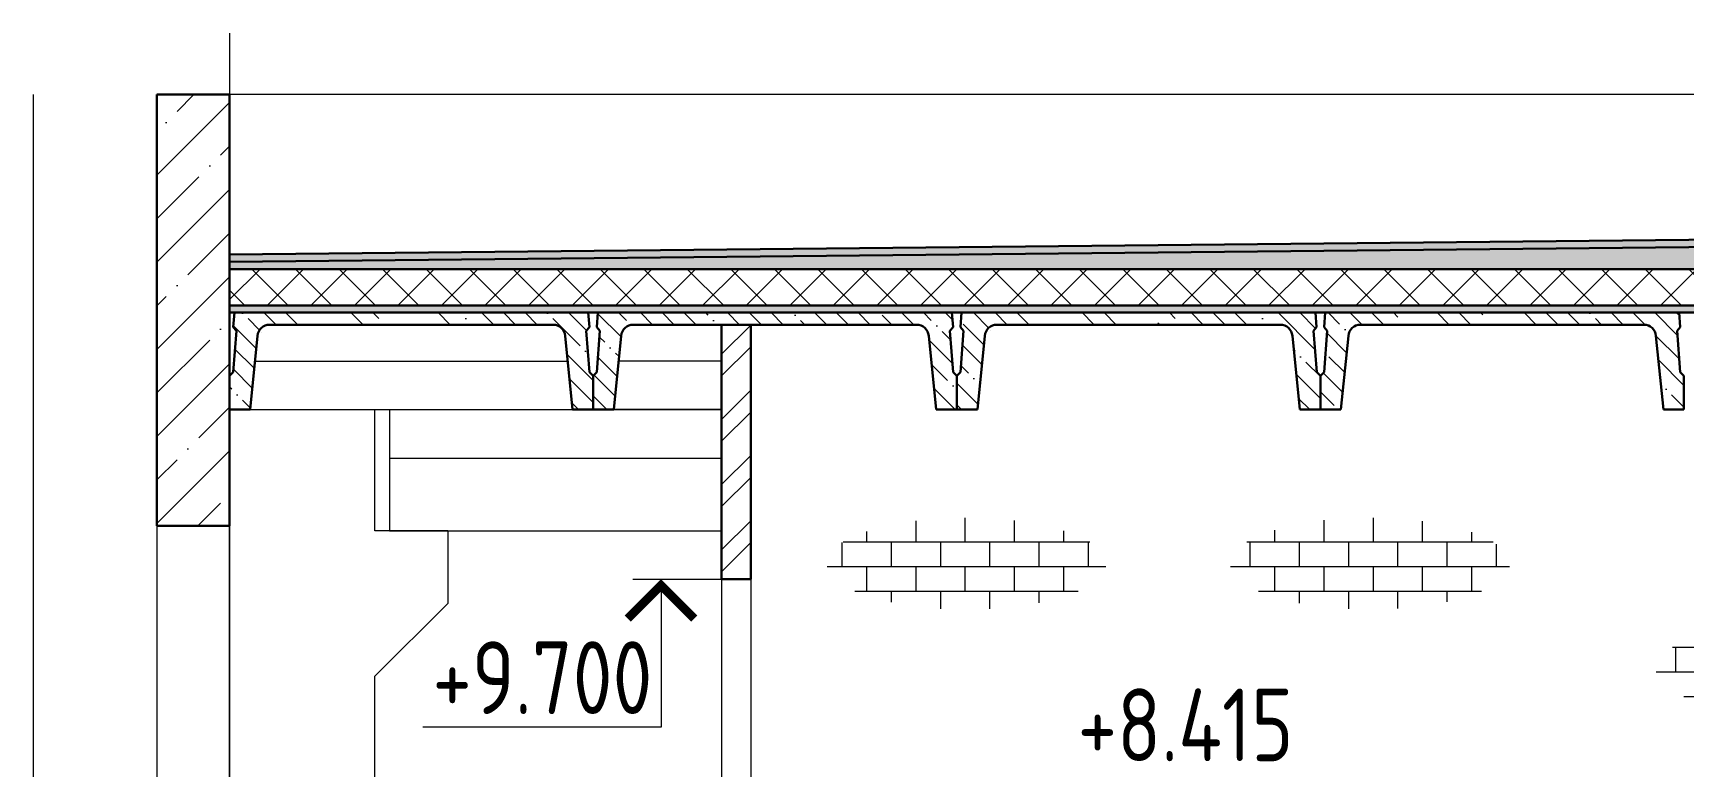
# Model space of a CAD drawing. Extents: x -965262 to 1142518, y -357520 to 71675.
# Drawn here: x 901600 to 908410, y -219289 to -216261 of the extents above; entities that cross this region are included whole.
import ezdxf

# ---------------------------------------------------------------- set-up
doc = ezdxf.new("R2010")
doc.units = 0
doc.header["$LTSCALE"] = 10
doc.linetypes.add('DOTE', pattern=[2.42, 2, -0.2, 0.02, -0.2])
doc.layers.get('0').update_dxf_attribs({"linetype": 'CONTINUOUS', "lineweight": 30})
doc.layers.add('DOTE', color=7, linetype='DOTE', lineweight=9)
doc.styles.add('GOST 2.304', font='isocpeur.ttf', dxfattribs={"width": 0.75, "height": 250})

msp = doc.modelspace()

# ---------------------------------------------------------------- hatches: boundary and pattern name
at = {"lineweight": 15}
h = msp.add_hatch(dxfattribs=at)
h.set_pattern_fill('ANSI35', scale=40)
h.set_pattern_definition([(45, (902283.27, -220625.79), (-179.605, 179.605), []), (45, (902462.88, -220625.79), (-179.605, 179.605), [317.5, -63.5, 0, -63.5])])
h.paths.add_polyline_path([(902410.2, -219814.5), (902110.2, -219814.5), (902110.2, -221314.5), (902410.2, -221314.5)])
h.paths.add_polyline_path([(902410.2, -218294.5), (902110.2, -218294.5), (902110.2, -219814.5), (902410.2, -219814.5)])
h.paths.add_polyline_path([(902110.2, -218294.5), (902410.2, -218294.5), (902410.2, -221314.5), (902110.2, -221314.5)])
h.paths.add_polyline_path([(902410.2, -216514.5), (902110.2, -216514.5, -0.333333)])
h.paths.add_polyline_path([(902410.2, -216514.5), (902110.2, -216514.5, -0.333333)])
h.paths.add_polyline_path([(902410.2, -218294.5), (902110.2, -218294.5), (902110.2, -216514.5), (902410.2, -216514.5)])
h.paths.add_polyline_path([(902410.2, -223114.5), (902110.2, -223114.5), (902110.2, -221314.5), (902410.2, -221314.5)])
h = msp.add_hatch(dxfattribs=at)
h.set_pattern_fill('ANSI35', scale=20)
h.set_pattern_definition([(45, (888723.55, -391282.3), (-89.80256, 89.80256), []), (45, (888813.36, -391282.3), (-89.80256, 89.80256), [158.75, -31.75, 0, -31.75])])
h.paths.add_polyline_path([(920410.2, -217114.5), (926410.2, -217174.5), (926410.2, -217204.5), (920410.2, -217144.5)])
h.paths.add_polyline_path([(914410.2, -217084.5), (914410.2, -217054.5), (920410.2, -217114.5), (920410.2, -217144.5)])
h.paths.add_polyline_path([(914410.2, -217054.5), (914410.2, -217084.5), (908410.2, -217144.5), (908410.2, -217114.5)])
h.paths.add_polyline_path([(908410.2, -217114.5), (908410.2, -217144.5), (902410.2, -217204.5), (902410.2, -217174.5)])
h = msp.add_hatch(dxfattribs=at)
h.set_pattern_fill('GRAVEL', scale=5)
h.set_pattern_definition([(228.0127875, (888814.994, -391155.294), (-1016.0000001, -1142.99999993), [17.08607, -1691.52418]), (184.969741, (888803.564, -391167.9944), (1523.9999994, 127.00000723), [29.32024, -2902.702445]), (132.510447, (888774.354, -391170.5344), (1270.00000054, -1396.9999995), [20.67408, -2046.73614]), (267.273689, (888724.824, -391202.2844), (127.00000027, 2539.99999999), [26.70023, -2643.32187]), (292.833654, (888723.554, -391228.9544), (-635.00000005, 1523.99999998), [26.181685, -2591.99039]), (357.273689, (888733.714, -391253.0844), (-2539.99999999, 127.00000027), [26.70023, -2643.32187]), (37.6942405, (888760.384, -391254.3544), (-1650.99999993, -1270.0000001), [35.30968, -3495.65577]), (72.2553284, (888788.324, -391232.7644), (889.00000024, 2793.99999992), [33.33598, -3300.26283]), (121.4295656, (888798.484, -391201.0144), (-1016.00000014, 1650.99999991), [26.79065, -2652.277285]), (175.236358, (888784.514, -391178.154), (1397, -127.0000002), [30.58566, -1498.69685]), (222.3974378, (888754.034, -391175.6144), (-1523.99999995, -1397.00000005), [39.5539, -3915.83863]), (138.814075, (888850.554, -391203.554), (-888.99999995, 762.0000001), [13.50023, -1336.52829]), (171.4692344, (888840.394, -391194.6644), (1651.00000004, -253.99999971), [25.6841, -2542.73195]), (225, (888814.99, -391190.85), (-2e-14, -127), [17.96047, -161.644655]), (203.19859, (888806.104, -391175.614), (635, 254), [9.67207, -957.53112]), (291.80141, (888797.214, -391179.424), (-127, 381), [13.67828, -670.23765]), (30.963757, (888802.294, -391192.124), (381, 254), [22.21598, -718.31491]), (161.56505, (888821.344, -391180.694), (254, -127), [16.06436, -385.54491]), (16.3895403, (888723.554, -391179.4244), (1270, 381), [22.5044, -2227.94133]), (70.346176, (888745.144, -391173.0744), (-508.00000005, -1397), [18.87995, -1869.11078]), (293.19859, (888821.344, -391155.294), (-254, 635), [19.344005, -947.85918]), (343.6104597, (888828.964, -391173.0744), (-1270.00000003, 380.9999999), [22.5044, -2227.94133]), (339.443955, (888723.554, -391258.164), (-635, 254), [21.70176, -1063.38672]), (294.7751406, (888743.874, -391265.784), (-635.00000076, 1396.99999966), [18.18361, -1800.17967]), (66.80141, (888822.614, -391282.294), (254, 635), [19.344005, -947.85918]), (17.3540246, (888830.234, -391264.5144), (-1650.99999997, -508.0000001), [21.28914, -2107.6188]), (69.443955, (888760.384, -391282.294), (-254, -635), [10.85088, -1074.2376]), (101.309932, (888814.994, -391282.294), (-127, 508), [6.47573, -641.09975]), (165.963757, (888813.724, -391275.944), (381, -127), [26.181685, -497.45273]), (186.009006, (888788.324, -391269.5944), (1270, 127.00000007), [24.26335, -2402.06824]), (303.690068, (888802.294, -391203.554), (-127, 254), [18.31619, -439.58882]), (353.1572266, (888812.454, -391218.7944), (2159.00000001, -253.99999989), [31.97784, -3165.80045]), (60.945396, (888844.204, -391222.604), (-508, -889), [13.07541, -1294.46962]), (90, (888850.55, -391211.17), (-127, 127), [7.62, -119.38]), (120.256437, (888785.784, -391265.784), (507.99999994, -889.00000004), [17.64335, -1746.69704]), (48.0127875, (888776.894, -391250.544), (1016.0000001, 1142.99999993), [34.17214, -1674.43811]), (0, (888799.75, -391225.14), (127, 127), [33.02, -93.98]), (325.3048465, (888832.774, -391225.1444), (1270.00000048, -888.9999993), [20.08048, -1987.96584]), (254.054604, (888849.284, -391236.574), (-127, -508), [18.49145, -906.0825]), (207.6459754, (888844.204, -391254.3544), (-2413.00000009, -1269.99999983), [30.107255, -2980.62322]), (175.4260787, (888817.534, -391268.3244), (-1651, 127), [31.85147, -3153.29232])])
h.paths.add_polyline_path([(926410.2, -217234.5), (926410.2, -217204.5), (914410.2, -217084.5), (902410.2, -217204.5), (902410.2, -217234.5)])
h = msp.add_hatch(dxfattribs=at)
h.set_pattern_fill('ANSI37', scale=40)
h.set_pattern_definition([(45, (511878.28, -238983.61), (-89.80256, 89.80256), []), (135, (511878.28, -238983.61), (-89.80256, -89.80256), [])])
h.paths.add_polyline_path([(902410.2, -217234.5), (926410.2, -217234.5), (926410.2, -217384.5), (902410.2, -217384.5)])
h = msp.add_hatch(dxfattribs=at)
h.set_pattern_fill('ANSI35', scale=20, angle=90)
h.set_pattern_definition([(135, (908694.72, -217395.2), (-89.8026, -89.8026), []), (135, (908694.72, -217305.4), (-89.8026, -89.8026), [158.75, -31.75, 0, -31.75])])
h.paths.add_polyline_path([(914410.2, -217384.5), (920410.2, -217384.5), (920410.2, -217414.5), (914410.2, -217414.5)])
h.paths.add_polyline_path([(908410.2, -217384.5), (914410.2, -217384.5), (914410.2, -217414.5), (908410.2, -217414.5)])
h.paths.add_polyline_path([(902410.2, -217384.5), (908410.2, -217384.5), (908410.2, -217414.5), (902410.2, -217414.5)])
h.paths.add_polyline_path([(920410.2, -217384.5), (926410.2, -217384.5), (926410.2, -217414.5), (920410.2, -217414.5)])
h = msp.add_hatch(dxfattribs=at)
h.set_pattern_fill('ANSI35', color=256, scale=20, angle=90, style=0)
h.set_pattern_definition([(135, (836189.89, -215530.79), (-89.80256, -89.80256), []), (135, (836189.89, -215440.98), (-89.80256, -89.80256), [158.75, -31.75, 0, -31.75])])
edge = h.paths.add_edge_path()
edge.add_ellipse((903744.9, -217514.5), major_axis=(-35.4, 35.4), ratio=1, start_angle=230.71059, end_angle=315, ccw=False)
edge.add_line((903794.7, -217509.5), (903825.2, -217814.5))
edge.add_line((903825.2, -217814.5), (903910.2, -217814.5))
edge.add_line((903910.2, -217814.5), (903910.2, -217674.5))
edge.add_line((903910.2, -217674.5), (903895, -217659.5))
edge.add_line((903895, -217659.5), (903881.9, -217489.5))
edge.add_line((903881.9, -217489.5), (903894.8, -217474.5))
edge.add_line((903894.8, -217474.5), (903890.2, -217414.5))
edge.add_line((903890.2, -217414.5), (902430.2, -217414.5))
edge.add_line((902430.2, -217414.5), (902425.6, -217474.5))
edge.add_line((902425.6, -217474.5), (902438.4, -217489.5))
edge.add_line((902438.4, -217489.5), (902425.3, -217659.5))
edge.add_line((902425.3, -217659.5), (902410.2, -217674.5))
edge.add_line((902410.2, -217674.5), (902410.2, -217814.5))
edge.add_line((902410.2, -217814.5), (902495.2, -217814.5))
edge.add_line((902495.2, -217814.5), (902525.7, -217509.5))
edge.add_ellipse((902575.4, -217514.5), major_axis=(35.4, 35.4), ratio=1, start_angle=45, end_angle=129.28941, ccw=False)
edge.add_line((902575.4, -217464.5), (903744.9, -217464.5))
h.paths.add_polyline_path([(903080.2, -217464.5), (903240.2, -217464.5), (903240.2, -217414.5), (903080.2, -217414.5)], flags=17)
h.paths.add_polyline_path([(902730.2, -217464.5), (902890.2, -217464.5), (902890.2, -217414.5), (902730.2, -217414.5)], flags=17)
at = {"lineweight": 0}
h = msp.add_hatch(dxfattribs=at)
h.set_pattern_fill('ANSI35', scale=20, angle=90, style=0)
h.set_pattern_definition([(135, (906629.51, -391282.3), (-89.80256, -89.80256), []), (135, (906629.51, -391192.49), (-89.80256, -89.80256), [158.75, -31.75, 0, -31.75])])
edge = h.paths.add_edge_path()
edge.add_ellipse((905244.9, -217514.5), major_axis=(-35.4, 35.4), ratio=1, start_angle=230.71059, end_angle=315, ccw=False)
edge.add_line((905294.7, -217509.5), (905325.2, -217814.5))
edge.add_line((905325.2, -217814.5), (905410.2, -217814.5))
edge.add_line((905410.2, -217814.5), (905410.2, -217674.5))
edge.add_line((905410.2, -217674.5), (905395, -217659.5))
edge.add_line((905395, -217659.5), (905381.9, -217489.5))
edge.add_line((905381.9, -217489.5), (905394.8, -217474.5))
edge.add_line((905394.8, -217474.5), (905390.2, -217414.5))
edge.add_line((905390.2, -217414.5), (903930.2, -217414.5))
edge.add_line((903930.2, -217414.5), (903925.6, -217474.5))
edge.add_line((903925.6, -217474.5), (903938.4, -217489.5))
edge.add_line((903938.4, -217489.5), (903925.3, -217659.5))
edge.add_line((903925.3, -217659.5), (903910.2, -217674.5))
edge.add_line((903910.2, -217674.5), (903910.2, -217814.5))
edge.add_line((903910.2, -217814.5), (903995.2, -217814.5))
edge.add_line((903995.2, -217814.5), (904025.7, -217509.5))
edge.add_ellipse((904075.4, -217514.5), major_axis=(35.4, 35.4), ratio=1, start_angle=45, end_angle=129.28941, ccw=False)
edge.add_line((904075.4, -217464.5), (905244.9, -217464.5))
at = {"lineweight": 15}
h = msp.add_hatch(dxfattribs=at)
h.set_pattern_fill('ANSI35', color=256, scale=20, angle=90, style=0)
h.set_pattern_definition([(135, (833189.89, -215530.79), (-89.80256, -89.80256), []), (135, (833189.89, -215440.98), (-89.80256, -89.80256), [158.75, -31.75, 0, -31.75])])
edge = h.paths.add_edge_path()
edge.add_ellipse((906744.9, -217514.5), major_axis=(-35.4, 35.4), ratio=1, start_angle=230.71059, end_angle=315, ccw=False)
edge.add_line((906794.7, -217509.5), (906825.2, -217814.5))
edge.add_line((906825.2, -217814.5), (906910.2, -217814.5))
edge.add_line((906910.2, -217814.5), (906910.2, -217674.5))
edge.add_line((906910.2, -217674.5), (906895, -217659.5))
edge.add_line((906895, -217659.5), (906881.9, -217489.5))
edge.add_line((906881.9, -217489.5), (906894.8, -217474.5))
edge.add_line((906894.8, -217474.5), (906890.2, -217414.5))
edge.add_line((906890.2, -217414.5), (905430.2, -217414.5))
edge.add_line((905430.2, -217414.5), (905425.6, -217474.5))
edge.add_line((905425.6, -217474.5), (905438.4, -217489.5))
edge.add_line((905438.4, -217489.5), (905425.3, -217659.5))
edge.add_line((905425.3, -217659.5), (905410.2, -217674.5))
edge.add_line((905410.2, -217674.5), (905410.2, -217814.5))
edge.add_line((905410.2, -217814.5), (905495.2, -217814.5))
edge.add_line((905495.2, -217814.5), (905525.7, -217509.5))
edge.add_ellipse((905575.4, -217514.5), major_axis=(35.4, 35.4), ratio=1, start_angle=45, end_angle=129.28941, ccw=False)
edge.add_line((905575.4, -217464.5), (906744.9, -217464.5))
h.paths.add_polyline_path([(906080.2, -217464.5), (906240.2, -217464.5), (906240.2, -217414.5), (906080.2, -217414.5)], flags=17)
h.paths.add_polyline_path([(905730.2, -217464.5), (905890.2, -217464.5), (905890.2, -217414.5), (905730.2, -217414.5)], flags=17)
h = msp.add_hatch(dxfattribs=at)
h.set_pattern_fill('ANSI35', color=256, scale=20, angle=90, style=0)
h.set_pattern_definition([(135, (831689.89, -215530.79), (-89.80256, -89.80256), []), (135, (831689.89, -215440.98), (-89.80256, -89.80256), [158.75, -31.75, 0, -31.75])])
edge = h.paths.add_edge_path()
edge.add_ellipse((908244.9, -217514.5), major_axis=(-35.4, 35.4), ratio=1, start_angle=230.71059, end_angle=315, ccw=False)
edge.add_line((908294.7, -217509.5), (908325.2, -217814.5))
edge.add_line((908325.2, -217814.5), (908410.2, -217814.5))
edge.add_line((908410.2, -217814.5), (908410.2, -217674.5))
edge.add_line((908410.2, -217674.5), (908395, -217659.5))
edge.add_line((908395, -217659.5), (908381.9, -217489.5))
edge.add_line((908381.9, -217489.5), (908394.8, -217474.5))
edge.add_line((908394.8, -217474.5), (908390.2, -217414.5))
edge.add_line((908390.2, -217414.5), (906930.2, -217414.5))
edge.add_line((906930.2, -217414.5), (906925.6, -217474.5))
edge.add_line((906925.6, -217474.5), (906938.4, -217489.5))
edge.add_line((906938.4, -217489.5), (906925.3, -217659.5))
edge.add_line((906925.3, -217659.5), (906910.2, -217674.5))
edge.add_line((906910.2, -217674.5), (906910.2, -217814.5))
edge.add_line((906910.2, -217814.5), (906995.2, -217814.5))
edge.add_line((906995.2, -217814.5), (907025.7, -217509.5))
edge.add_ellipse((907075.4, -217514.5), major_axis=(35.4, 35.4), ratio=1, start_angle=45, end_angle=129.28941, ccw=False)
edge.add_line((907075.4, -217464.5), (908244.9, -217464.5))
h.paths.add_polyline_path([(907580.2, -217464.5), (907740.2, -217464.5), (907740.2, -217414.5), (907580.2, -217414.5)], flags=17)
h.paths.add_polyline_path([(907230.2, -217464.5), (907390.2, -217464.5), (907390.2, -217414.5), (907230.2, -217414.5)], flags=17)
h = msp.add_hatch(dxfattribs=at)
h.set_pattern_fill('ANSI32', color=1, scale=20)
h.set_pattern_definition([(45, (924440.94, -220753.77), (-134.7038, 134.7038), []), (45, (924530.74, -220753.77), (-134.7038, 134.7038), [])])
h.paths.add_polyline_path([(904310.2, -220714.5), (904440.2, -220714.5), (904440.2, -220854.5), (904310.2, -220854.5)])
h.paths.add_polyline_path([(904440.2, -219814.5), (904560.2, -219814.5), (904560.2, -220714.5), (904440.2, -220714.5)], flags=17)
h.paths.add_polyline_path([(904440.2, -217464.5), (904560.2, -217464.5), (904560.2, -218514.5), (904440.2, -218514.5)])
h.paths.add_polyline_path([(904440.2, -219814.5), (904560.2, -219814.5), (904560.2, -220854.5), (904440.2, -220854.5)])
h = msp.add_hatch(dxfattribs=at)
h.set_pattern_fill('AR-B816', color=1, scale=0.5)
h.set_pattern_definition([(0, (918348.6, -392807.92), (0, 101.6), []), (90, (918348.6, -392807.92), (-101.6, 101.6), [101.6, -101.6])])
edge = h.paths.add_edge_path()
edge.add_ellipse((905450.3, -218450), major_axis=(-576.4, 0), ratio=0.328422, start_angle=0, end_angle=360, ccw=False)
h = msp.add_hatch(dxfattribs=at)
h.set_pattern_fill('AR-B816', color=1, scale=0.5)
h.set_pattern_definition([(0, (915967.86, -392807.92), (0, 101.6), []), (90, (915967.86, -392807.92), (-101.6, 101.6), [101.6, -101.6])])
edge = h.paths.add_edge_path()
edge.add_ellipse((907114.9, -218450), major_axis=(-576.4, 0), ratio=0.328422, start_angle=0, end_angle=360, ccw=False)
h = msp.add_hatch(dxfattribs=at)
h.set_pattern_fill('AR-B816', color=1, scale=0.5)
h.set_pattern_definition([(0, (917723.52, -393242.74), (0, 101.6), []), (90, (917723.52, -393242.74), (-101.6, 101.6), [101.6, -101.6])])
edge = h.paths.add_edge_path()
edge.add_ellipse((908870.6, -218884.8), major_axis=(-576.4, 0), ratio=0.328422, start_angle=0, end_angle=360, ccw=False)

# ---------------------------------------------------------------- linework, layer by layer
at = {"color": 7}
for p, q in [((902410.2, -216514.5, 9801.8), (902110.2, -216514.5, 9801.8)), ((902110.2, -218294.5, 9801.8), (902110.2, -216514.5, 9801.8)), ((902410.2, -218294.5, 9801.8), (902410.2, -216514.5, 9801.8)), ((902410.2, -217174.5, 9801.8), (914410.2, -217054.5, 9801.8)), ((902410.2, -217204.5, 9801.8), (914410.2, -217084.5, 9801.8)), ((926410.2, -217234.5, 9801.8), (902410.2, -217234.5, 9801.8)), ((926410.2, -217384.5, 9801.8), (902410.2, -217384.5, 9801.8)), ((926410.2, -217414.5, 9801.8), (902410.2, -217414.5, 9801.8)), ((903930.2, -217414.5, 9801.8), (903925.6, -217474.5, 9801.8)), ((903930.2, -217414.5, 9801.8), (905390.2, -217414.5, 9801.8)), ((905390.2, -217414.5, 9801.8), (905394.8, -217474.5, 9801.8)), ((903938.4, -217489.5, 9801.8), (903925.3, -217659.5, 9801.8)), ((903938.4, -217489.5, 9801.8), (903925.6, -217474.5, 9801.8)), ((904025.7, -217509.5, 9801.8), (903995.2, -217814.5, 9801.8)), ((904075.4, -217464.5, 9801.8), (905244.9, -217464.5, 9801.8)), ((905294.7, -217509.5, 9801.8), (905325.2, -217814.5, 9801.8)), ((905381.9, -217489.5, 9801.8), (905394.8, -217474.5, 9801.8)), ((905381.9, -217489.5, 9801.8), (905395, -217659.5, 9801.8)), ((903910.2, -217674.5, 9801.8), (903925.3, -217659.5, 9801.8)), ((905410.2, -217674.5, 9801.8), (905395, -217659.5, 9801.8)), ((903910.2, -217674.5, 9801.8), (903910.2, -217814.5, 9801.8)), ((903910.2, -217674.5, 9801.8), (903910.2, -217814.5, 9801.8)), ((905410.2, -217674.5, 9801.8), (905410.2, -217814.5, 9801.8)), ((903910.2, -217814.5, 9801.8), (903995.2, -217814.5, 9801.8)), ((905410.2, -217814.5, 9801.8), (905325.2, -217814.5, 9801.8)), ((902110.2, -218294.5, 9801.8), (902410.2, -218294.5, 9801.8))]:
    msp.add_line(p, q, dxfattribs=at)
at = {"lineweight": 15}
for p, q in [((919548.6, -216514.5, 9801.8), (902410.2, -216514.5, 9801.8)), ((902515.2, -217614.5, 9801.8), (903805.2, -217614.5, 9801.8)), ((904440.2, -217614.5, 9801.8), (904015.2, -217614.5, 9801.8)), ((902495.2, -217814.5, 9801.8), (903825.2, -217814.5, 9801.8)), ((904440.2, -217814.5, 9801.8), (903995.2, -217814.5, 9801.8)), ((902110.2, -218294.5, 9801.8), (902110.2, -219814.5, 9801.8)), ((902410.2, -218294.5, 9801.8), (902410.2, -219814.5, 9801.8))]:
    msp.add_line(p, q, dxfattribs=at)
for p, q in [((902430.2, -217414.5, 9801.8), (902425.6, -217474.5, 9801.8)), ((902430.2, -217414.5, 9801.8), (903890.2, -217414.5, 9801.8)), ((903890.2, -217414.5, 9801.8), (903894.8, -217474.5, 9801.8)), ((905430.2, -217414.5, 9801.8), (905425.6, -217474.5, 9801.8)), ((905430.2, -217414.5, 9801.8), (906890.2, -217414.5, 9801.8)), ((906890.2, -217414.5, 9801.8), (906894.8, -217474.5, 9801.8)), ((906930.2, -217414.5, 9801.8), (906925.6, -217474.5, 9801.8)), ((906930.2, -217414.5, 9801.8), (908390.2, -217414.5, 9801.8)), ((908390.2, -217414.5, 9801.8), (908394.8, -217474.5, 9801.8)), ((902438.4, -217489.5, 9801.8), (902425.3, -217659.5, 9801.8)), ((902438.4, -217489.5, 9801.8), (902425.6, -217474.5, 9801.8)), ((902525.7, -217509.5, 9801.8), (902495.2, -217814.5, 9801.8)), ((902575.4, -217464.5, 9801.8), (903744.9, -217464.5, 9801.8)), ((903794.7, -217509.5, 9801.8), (903825.2, -217814.5, 9801.8)), ((903881.9, -217489.5, 9801.8), (903894.8, -217474.5, 9801.8)), ((903881.9, -217489.5, 9801.8), (903895, -217659.5, 9801.8)), ((905438.4, -217489.5, 9801.8), (905425.3, -217659.5, 9801.8)), ((905438.4, -217489.5, 9801.8), (905425.6, -217474.5, 9801.8)), ((905525.7, -217509.5, 9801.8), (905495.2, -217814.5, 9801.8)), ((905575.4, -217464.5, 9801.8), (906744.9, -217464.5, 9801.8)), ((906794.7, -217509.5, 9801.8), (906825.2, -217814.5, 9801.8)), ((906881.9, -217489.5, 9801.8), (906894.8, -217474.5, 9801.8)), ((906881.9, -217489.5, 9801.8), (906895, -217659.5, 9801.8)), ((906938.4, -217489.5, 9801.8), (906925.3, -217659.5, 9801.8)), ((906938.4, -217489.5, 9801.8), (906925.6, -217474.5, 9801.8)), ((907025.7, -217509.5, 9801.8), (906995.2, -217814.5, 9801.8)), ((907075.4, -217464.5, 9801.8), (908244.9, -217464.5, 9801.8)), ((908294.7, -217509.5, 9801.8), (908325.2, -217814.5, 9801.8)), ((908381.9, -217489.5, 9801.8), (908394.8, -217474.5, 9801.8)), ((908381.9, -217489.5, 9801.8), (908395, -217659.5, 9801.8)), ((902410.2, -217674.5, 9801.8), (902425.3, -217659.5, 9801.8)), ((903910.2, -217674.5, 9801.8), (903895, -217659.5, 9801.8)), ((905410.2, -217674.5, 9801.8), (905425.3, -217659.5, 9801.8)), ((906910.2, -217674.5, 9801.8), (906895, -217659.5, 9801.8)), ((906910.2, -217674.5, 9801.8), (906925.3, -217659.5, 9801.8)), ((908410.2, -217674.5, 9801.8), (908395, -217659.5, 9801.8)), ((902410.2, -217674.5, 9801.8), (902410.2, -217814.5, 9801.8)), ((902410.2, -217674.5, 9801.8), (902410.2, -217814.5, 9801.8)), ((903910.2, -217674.5, 9801.8), (903910.2, -217814.5, 9801.8)), ((905410.2, -217674.5, 9801.8), (905410.2, -217814.5, 9801.8)), ((905410.2, -217674.5, 9801.8), (905410.2, -217814.5, 9801.8)), ((906910.2, -217674.5, 9801.8), (906910.2, -217814.5, 9801.8)), ((906910.2, -217674.5, 9801.8), (906910.2, -217814.5, 9801.8)), ((906910.2, -217674.5, 9801.8), (906910.2, -217814.5, 9801.8)), ((908410.2, -217674.5, 9801.8), (908410.2, -217814.5, 9801.8)), ((908410.2, -217674.5, 9801.8), (908410.2, -217814.5, 9801.8)), ((902410.2, -217814.5, 9801.8), (902495.2, -217814.5, 9801.8)), ((903910.2, -217814.5, 9801.8), (903825.2, -217814.5, 9801.8)), ((905410.2, -217814.5, 9801.8), (905495.2, -217814.5, 9801.8)), ((906910.2, -217814.5, 9801.8), (906825.2, -217814.5, 9801.8)), ((906910.2, -217814.5, 9801.8), (906995.2, -217814.5, 9801.8)), ((908410.2, -217814.5, 9801.8), (908325.2, -217814.5, 9801.8))]:
    msp.add_line(p, q)
at = {"color": 1}
for p, q in [((904440.2, -218514.5, 9801.8), (904440.2, -217464.5, 9801.8)), ((904440.2, -217464.5, 9801.8), (904560.2, -217464.5, 9801.8)), ((904560.2, -218514.5, 9801.8), (904560.2, -217464.5, 9801.8)), ((904440.2, -218514.5, 9801.8), (904560.2, -218514.5, 9801.8))]:
    msp.add_line(p, q, dxfattribs=at)
at = {"color": 7, "lineweight": 15}
for p, q in [((902410.2, -224011.7, 9801.8), (902410.2, -217814.5, 9801.8)), ((902410.2, -217820.9, 9801.8), (902416.6, -217814.5, 9801.8)), ((903010.2, -218314.5, 9801.8), (903010.2, -217814.5, 9801.8)), ((903070.2, -217814.5, 9801.8), (904440.2, -217814.5, 9801.8)), ((903070.2, -217814.5, 9801.8), (903070.2, -218014.5, 9801.8)), ((903070.2, -218014.5, 9801.8), (904440.2, -218014.5, 9801.8)), ((903070.2, -218014.5, 9801.8), (903070.2, -218314.5, 9801.8)), ((903310.2, -218314.5, 9801.8), (903010.2, -218314.5, 9801.8)), ((903070.2, -218314.5, 9801.8), (904440.2, -218314.5, 9801.8)), ((903310.2, -218314.5, 9801.8), (903310.2, -218614.5, 9801.8)), ((903310.2, -218314.5, 9801.8), (903310.2, -218598.9, 9801.8)), ((903010.2, -218914.5, 9801.8), (903310.2, -218614.5, 9801.8)), ((903010.2, -220714.5, 9801.8), (903010.2, -218914.5, 9801.8))]:
    msp.add_line(p, q, dxfattribs=at)
at = {"lineweight": 15, "ltscale": 100}
for p, q in [((904073.7, -218514.5, 9801.8), (904440.2, -218514.5, 9801.8)), ((904190.2, -218514.5, 9801.8), (904190.2, -219124.7, 9801.8)), ((904190.2, -219124.7, 9801.8), (903207.4, -219124.7, 9801.8))]:
    msp.add_line(p, q, dxfattribs=at)
at = {"color": 1, "lineweight": 15}
for p, q in [((904440.2, -218514.5, 9801.8), (904440.2, -219814.5, 9801.8)), ((904560.2, -218514.5, 9801.8), (904560.2, -219814.5, 9801.8))]:
    msp.add_line(p, q, dxfattribs=at)
at = {"color": 5, "lineweight": 15, "ltscale": 10, "elevation": 9801.8}
msp.add_lwpolyline([(901599.6, -216513.8), (901599.9, -220012.8)], dxfattribs=at)
at = {"lineweight": 15, "ltscale": 100, "const_width": 36, "elevation": 10886.9}
msp.add_lwpolyline([(904327.5, -218677.2), (904190.2, -218540), (904052.9, -218677.2)], dxfattribs=at)
for centre, start, end in [((902575.4, -217514.5, 9801.8), 90, 174.28941), ((903744.9, -217514.5, 9801.8), 5.71059, 90), ((905575.4, -217514.5, 9801.8), 90, 174.28941), ((906744.9, -217514.5, 9801.8), 5.71059, 90), ((907075.4, -217514.5, 9801.8), 90, 174.28941), ((908244.9, -217514.5, 9801.8), 5.71059, 90)]:
    msp.add_arc(centre, 50, start, end)
at = {"color": 7}
for centre, start, end in [((904075.4, -217514.5, 9801.8), 90, 174.28941), ((905244.9, -217514.5, 9801.8), 5.71059, 90)]:
    msp.add_arc(centre, 50, start, end, dxfattribs=at)
at = {"layer": 'DOTE', "color": 7, "ltscale": 100}
msp.add_line((902410.2, -216260.5, 9801.8), (902410.2, -225474.8, 9801.8), dxfattribs=at)

# ---------------------------------------------------------------- texts
at = {"lineweight": 15, "ltscale": 100, "style": 'GOST 2.304', "width": 0.8}
for s, p in [('+9.700', (903246.9, -219070.7, 9801.8)), ('+8.415', (905908.5, -219265.5, 9801.8))]:
    msp.add_text(s, height=300, dxfattribs=at).set_placement(p)

doc.saveas('drawing.dxf')
